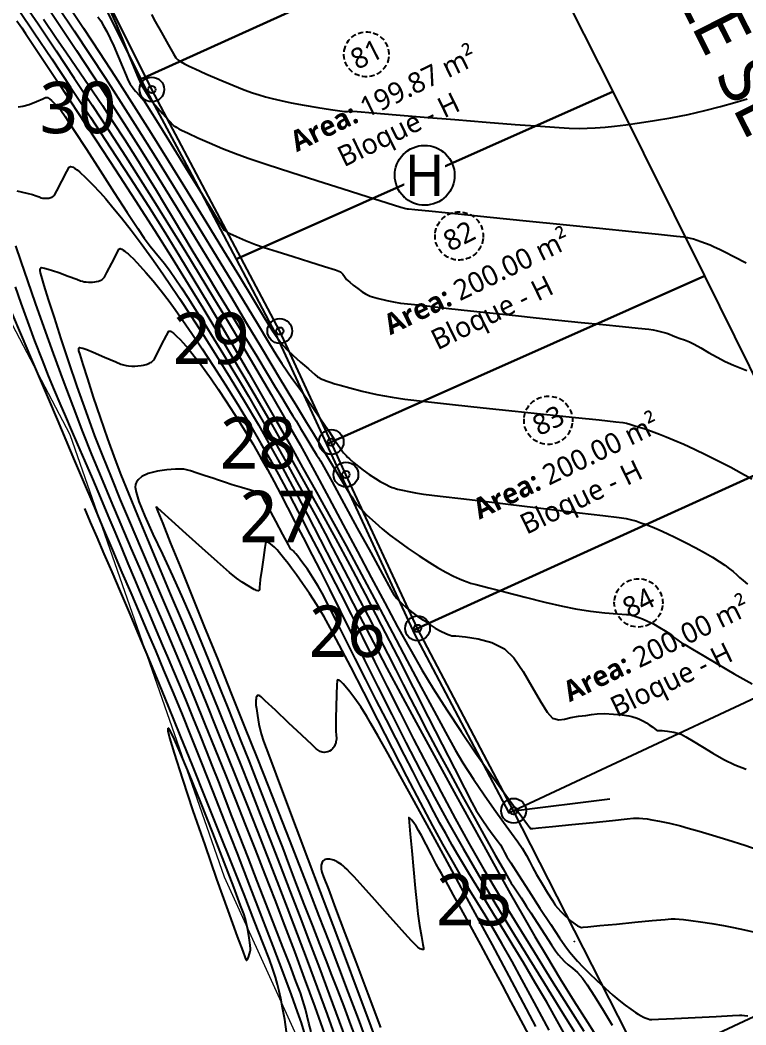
# Model space of a CAD drawing. Header units: millimetres. Extents: x 589115 to 589956, y 1306773 to 1307394.
# Drawn here: x 589259.59 to 589294.83, y 1307050.16 to 1307098.95 of the extents above; entities that cross this region are included whole.
import ezdxf
from ezdxf.enums import TextEntityAlignment as Align

# ---------------------------------------------------------------- set-up
doc = ezdxf.new("R2010")
doc.units = ezdxf.units.MM
doc.linetypes.add('DASHDOT', pattern=[1, 0.5, -0.25, 0, -0.25])
doc.linetypes.add('DASHED2', pattern=[0.375, 0.25, -0.125])
for name, color, linetype in [('0_BLOQUES CARRETERA', 7, 'Continuous'), ('_BREAKLINES CORRIDOR', 7, 'Continuous'), ('C-PROP-LINE', 230, 'Continuous'), ('C-PROP-TEXT', 255, 'Continuous'), ('C-ROAD-MARK', 212, 'Continuous'), ('C-TOPO-MAJR', 9, 'Continuous'), ('C-TOPO-MINR', 8, 'Continuous'), ('CERCO', 6, 'Continuous'), ('CIRCULO', 1, 'Continuous'), ('Perimetro', 7, 'Continuous'), ('Plano', 7, 'Continuous')]:
    doc.layers.add(name, color=color, linetype=linetype)
doc.layers.add('_BLOQUES', color=9, linetype='Continuous', lineweight=20)
doc.layers.add('_TEXTO', color=3, linetype='Continuous', lineweight=25)
doc.styles.add('ST - ETIQUETAS', font='', dxfattribs={"height": 2.5})
doc.styles.get("Standard").update_dxf_attribs({"font": 'simplex.shx'})
doc.styles.get('ST - ETIQUETAS').set_extended_font_data('Roboto Thin')

# ---------------------------------------------------------------- blocks, each defined once
blk = doc.blocks.new('POINT INTERS')
at = {"layer": '0_BLOQUES CARRETERA', "linetype": 'DASHDOT', "lineweight": 5}
h = blk.add_hatch(color=244, dxfattribs=at)
h.dxf.hatch_style = 1
h.set_gradient(color1=(153, 27, 30), color2=(248, 153, 30), name='INVSPHERICAL')
h.paths.add_polyline_path([(0.6, 0, 1), (-0.6, 0, 1)])
blk.add_circle((0, 0), 0.574, dxfattribs=at)

msp = doc.modelspace()

# ---------------------------------------------------------------- linework, layer by layer
at = {"layer": '_BLOQUES', "flags": 128}
msp.add_lwpolyline([(589279.828, 1307126.141), (589277.574, 1307124.575), (589275.806, 1307122.432), (589274.783, 1307120.185), (589274.34, 1307116.679), (589274.851, 1307114.003), (589275.499, 1307112.5), (589277.1, 1307110.286), (589279.102, 1307108.658), (589281.246, 1307106.935), (589283.621, 1307104.316), (589284.879, 1307102.445), (589288.388, 1307095.492), (589301.529, 1307068.974), (589283.323, 1307060.448), (589278.657, 1307069.305), (589271.969, 1307083.744), (589267.79, 1307091.697), (589265.757, 1307095.473), (589257.648, 1307111.778), (589254.964, 1307117.894), (589269.42, 1307123.056), (589279.828, 1307126.141)], dxfattribs=at)
at = {"layer": '_BREAKLINES CORRIDOR', "flags": 128}
msp.add_lwpolyline([(589289.684, 1307047.968), (589327.557, 1307065.704), (589357.462, 1307007.818)], dxfattribs=at)
at = {"layer": 'C-PROP-LINE', "color": 4, "linetype": 'Continuous', "lineweight": 25}
for points in [[(589281.246, 1307106.935, 0), (589279.102, 1307108.658, 0), (589277.1, 1307110.286, 0), (589275.499, 1307112.5, 0), (589260.356, 1307106.334, 0), (589265.45, 1307096.089, 0), (589283.621, 1307104.316, 0), (589281.246, 1307106.935, 0)], [(589288.393, 1307095.482, 0), (589284.879, 1307102.445, 0), (589283.621, 1307104.316, 0), (589265.45, 1307096.089, 0), (589265.757, 1307095.473, 0), (589267.79, 1307091.697, 0), (589270.077, 1307087.344, 0), (589288.393, 1307095.482, 0)], [(589292.832, 1307086.524, 0), (589288.393, 1307095.482, 0), (589270.077, 1307087.344, 0), (589271.969, 1307083.744, 0), (589274.467, 1307078.352, 0), (589292.832, 1307086.524, 0)], [(589292.832, 1307086.524, 0), (589274.467, 1307078.352, 0), (589278.657, 1307069.305, 0), (589297.188, 1307077.733, 0), (589292.832, 1307086.524, 0)], [(589297.188, 1307077.733, 0), (589278.657, 1307069.305, 0), (589278.706, 1307069.199, 0), (589283.323, 1307060.448, 0), (589301.529, 1307068.974, 0), (589297.188, 1307077.733, 0)]]:
    msp.add_polyline3d(points, dxfattribs=at)
at = {"layer": 'C-PROP-TEXT', "color": 12, "linetype": 'DASHED2', "lineweight": 25, "extrusion": (0, 0, -1)}
for centre, radius, start, end in [((-589276.405, 1307097.288), 1.091, 9.4676, 189.4676), ((-589276.405, 1307097.288), 1.091, 189.4676, 9.4676), ((-589280.909, 1307088.468), 1.171, 6.4116, 186.4116), ((-589280.909, 1307088.468), 1.171, 186.4116, 6.4116), ((-589285.234, 1307079.517), 1.175, 6.7668, 186.7668), ((-589285.234, 1307079.517), 1.175, 186.7668, 6.7668), ((-589289.617, 1307070.648), 1.174, 5.78, 185.78), ((-589289.617, 1307070.648), 1.174, 185.78, 5.78)]:
    msp.add_arc(centre, radius, start, end, dxfattribs=at)
at = {"layer": 'C-TOPO-MAJR', "color": 40, "linetype": 'Continuous', "lineweight": -3}
for points, elevation in [([(589259.554, 1307099.417), (589260.283, 1307098.333), (589261.125, 1307097.075), (589262.046, 1307095.692), (589263.011, 1307094.234), (589263.985, 1307092.751), (589264.933, 1307091.292), (589265.821, 1307089.908), (589266.613, 1307088.649), (589267.334, 1307087.48), (589268.034, 1307086.33), (589268.716, 1307085.194), (589269.385, 1307084.067), (589270.043, 1307082.945), (589270.695, 1307081.823), (589271.344, 1307080.695), (589271.993, 1307079.557), (589272.648, 1307078.404), (589273.31, 1307077.232), (589273.984, 1307076.034), (589274.686, 1307074.77), (589275.421, 1307073.421), (589276.173, 1307072.021), (589276.929, 1307070.602), (589277.673, 1307069.196), (589278.392, 1307067.838), (589279.071, 1307066.558), (589279.695, 1307065.391), (589280.249, 1307064.368), (589280.721, 1307063.522), (589281.094, 1307062.887), (589281.604, 1307062.087), (589282.116, 1307061.33), (589282.609, 1307060.631), (589283.062, 1307060.008), (589283.453, 1307059.475), (589283.762, 1307059.048), (589283.967, 1307058.745), (589284.175, 1307058.39), (589284.323, 1307058.106), (589284.469, 1307057.82), (589284.668, 1307057.46), (589284.932, 1307057.012), (589285.204, 1307056.563), (589285.434, 1307056.193), (589285.575, 1307055.979), (589285.7, 1307055.818), (589285.838, 1307055.668), (589286.004, 1307055.505), (589286.203, 1307055.32), (589286.365, 1307055.179), (589286.549, 1307055.042), (589286.649, 1307054.975), (589286.728, 1307054.932), (589286.794, 1307054.905), (589286.848, 1307054.894), (589286.922, 1307054.896), (589287.152, 1307054.919), (589287.742, 1307054.977), (589288.553, 1307055.056), (589289.444, 1307055.142), (589290.276, 1307055.222), (589290.907, 1307055.281), (589291.199, 1307055.305), (589291.398, 1307055.306), (589291.597, 1307055.291), (589291.797, 1307055.271), (589292.157, 1307055.23), (589292.632, 1307055.168), (589293.176, 1307055.085), (589293.744, 1307054.981), (589294.233, 1307054.883), (589294.76, 1307054.771), (589295.333, 1307054.638)], 457.5), ([(589261.462, 1307099.559), (589262.22, 1307098.424), (589262.978, 1307097.278), (589263.735, 1307096.124), (589264.487, 1307094.963), (589265.276, 1307093.724), (589266.129, 1307092.363), (589267.018, 1307090.926), (589267.919, 1307089.459), (589268.803, 1307088.01), (589269.645, 1307086.624), (589270.419, 1307085.347), (589271.097, 1307084.228), (589271.654, 1307083.311), (589272.063, 1307082.643), (589272.297, 1307082.272), (589272.567, 1307081.876), (589272.789, 1307081.567), (589272.996, 1307081.288), (589273.222, 1307080.982), (589273.499, 1307080.591), (589273.809, 1307080.14), (589274.179, 1307079.592), (589274.559, 1307079.027), (589274.897, 1307078.521), (589275.143, 1307078.154), (589275.244, 1307078.004), (589275.297, 1307077.938), (589275.353, 1307077.873), (589275.416, 1307077.805), (589275.488, 1307077.732), (589275.587, 1307077.639), (589275.778, 1307077.467), (589276.016, 1307077.271), (589276.25, 1307077.098), (589276.545, 1307076.892), (589276.84, 1307076.695), (589277.075, 1307076.547), (589277.326, 1307076.412), (589277.542, 1307076.309), (589277.652, 1307076.26), (589277.732, 1307076.23), (589277.813, 1307076.205), (589277.92, 1307076.177), (589278.152, 1307076.121), (589278.46, 1307076.052), (589278.793, 1307075.988), (589279.177, 1307075.937), (589279.995, 1307075.836), (589281.136, 1307075.699), (589282.493, 1307075.537), (589283.954, 1307075.363), (589285.412, 1307075.189), (589286.758, 1307075.028), (589287.881, 1307074.893), (589288.673, 1307074.794), (589289.025, 1307074.745), (589289.281, 1307074.687), (589289.482, 1307074.627), (589289.731, 1307074.541), (589289.983, 1307074.451), (589290.279, 1307074.338), (589290.622, 1307074.197), (589291.014, 1307074.022), (589291.413, 1307073.829), (589291.896, 1307073.583), (589292.401, 1307073.318), (589292.862, 1307073.066), (589293.214, 1307072.863), (589293.533, 1307072.661), (589293.802, 1307072.477), (589294.027, 1307072.312), (589294.213, 1307072.168), (589294.388, 1307072.017), (589294.52, 1307071.889), (589294.693, 1307071.734), (589294.901, 1307071.564)], 458.5), ([(589265.97, 1307099.23), (589266.157, 1307098.883), (589266.458, 1307098.346), (589266.783, 1307097.772), (589267.045, 1307097.314), (589267.154, 1307097.123), (589267.216, 1307097.053), (589267.254, 1307097.022), (589267.295, 1307096.992), (589267.38, 1307096.941), (589267.57, 1307096.833), (589267.801, 1307096.712), (589268.093, 1307096.577), (589268.616, 1307096.342), (589269.261, 1307096.061), (589269.916, 1307095.786), (589270.47, 1307095.57), (589270.877, 1307095.426), (589271.203, 1307095.317), (589271.504, 1307095.227), (589271.837, 1307095.14), (589272.258, 1307095.04), (589272.756, 1307094.937), (589273.386, 1307094.823), (589274.052, 1307094.711), (589274.661, 1307094.614), (589275.12, 1307094.545), (589275.336, 1307094.516), (589275.49, 1307094.52), (589275.644, 1307094.529), (589275.951, 1307094.505), (589276.721, 1307094.443), (589277.843, 1307094.352), (589279.206, 1307094.241), (589280.7, 1307094.121), (589282.214, 1307093.999), (589283.636, 1307093.887), (589284.855, 1307093.794), (589285.762, 1307093.729), (589286.244, 1307093.701), (589286.737, 1307093.693), (589287.122, 1307093.697), (589287.506, 1307093.717), (589287.997, 1307093.759), (589288.446, 1307093.804), (589289.008, 1307093.869), (589289.665, 1307093.956), (589290.398, 1307094.067), (589291.189, 1307094.205), (589292.02, 1307094.372), (589292.84, 1307094.561), (589293.602, 1307094.757), (589294.29, 1307094.951), (589294.892, 1307095.134)], 459.5), ([(589260.725, 1307098.998), (589261.328, 1307098.107), (589261.842, 1307097.355), (589262.296, 1307096.695), (589262.719, 1307096.081), (589263.139, 1307095.464), (589263.586, 1307094.799), (589264.086, 1307094.039), (589264.67, 1307093.136), (589265.253, 1307092.219), (589265.752, 1307091.421), (589266.194, 1307090.699), (589266.61, 1307090.01), (589267.027, 1307089.312), (589267.474, 1307088.563), (589267.981, 1307087.719), (589268.576, 1307086.738), (589269.229, 1307085.666), (589269.879, 1307084.598), (589270.503, 1307083.572), (589271.08, 1307082.625), (589271.586, 1307081.792), (589272, 1307081.111), (589272.3, 1307080.618), (589272.463, 1307080.35), (589272.611, 1307080.107), (589272.725, 1307079.918), (589272.84, 1307079.729), (589272.988, 1307079.486), (589273.19, 1307079.153), (589273.471, 1307078.691), (589273.76, 1307078.214), (589273.989, 1307077.837), (589274.088, 1307077.676), (589274.131, 1307077.612), (589274.173, 1307077.547), (589274.331, 1307077.26), (589274.736, 1307076.521), (589275.307, 1307075.479), (589275.961, 1307074.285), (589276.615, 1307073.092), (589277.187, 1307072.048), (589277.595, 1307071.306), (589277.755, 1307071.016), (589277.813, 1307070.943), (589277.874, 1307070.873), (589277.943, 1307070.799), (589278.021, 1307070.718), (589278.131, 1307070.616), (589278.338, 1307070.429), (589278.597, 1307070.217), (589278.852, 1307070.028), (589279.173, 1307069.804), (589279.495, 1307069.589), (589279.751, 1307069.428), (589280.024, 1307069.281), (589280.258, 1307069.169), (589280.38, 1307069.115), (589280.466, 1307069.083), (589280.554, 1307069.055), (589280.75, 1307069.044), (589281.211, 1307069.006), (589281.83, 1307068.91), (589282.497, 1307068.727), (589283.103, 1307068.426), (589283.557, 1307067.976), (589284.011, 1307067.325), (589284.444, 1307066.589), (589284.839, 1307065.888), (589285.178, 1307065.338), (589285.442, 1307065.058), (589285.747, 1307064.976), (589286.029, 1307065.005), (589286.334, 1307065.083), (589286.706, 1307065.146), (589287.06, 1307065.187), (589287.337, 1307065.229), (589287.613, 1307065.262), (589287.968, 1307065.275), (589288.408, 1307065.253), (589288.831, 1307065.207), (589289.153, 1307065.16), (589289.287, 1307065.137), (589289.342, 1307065.121), (589289.396, 1307065.103), (589289.451, 1307065.086), (589289.505, 1307065.068), (589289.638, 1307065.012), (589289.855, 1307064.909), (589289.999, 1307064.826), (589290.138, 1307064.734), (589290.315, 1307064.611), (589290.417, 1307064.537), (589290.479, 1307064.492), (589290.541, 1307064.455), (589290.61, 1307064.454), (589290.681, 1307064.457), (589290.768, 1307064.449), (589290.872, 1307064.437), (589291.028, 1307064.419), (589291.331, 1307064.368), (589291.681, 1307064.269), (589291.92, 1307064.147), (589292.278, 1307063.931), (589292.725, 1307063.654), (589293.231, 1307063.349), (589293.765, 1307063.051), (589294.298, 1307062.792), (589294.851, 1307062.575)], 458), ([(589263.361, 1307099.117), (589263.505, 1307098.911), (589263.648, 1307098.674), (589263.799, 1307098.396), (589263.967, 1307098.064), (589264.142, 1307097.683), (589264.353, 1307097.187), (589264.564, 1307096.677), (589264.74, 1307096.254), (589264.842, 1307096.02), (589264.943, 1307095.846), (589265.035, 1307095.703), (589265.077, 1307095.642), (589265.111, 1307095.594), (589265.198, 1307095.507), (589265.393, 1307095.297), (589265.611, 1307095.035), (589265.834, 1307094.689), (589266.301, 1307093.942), (589266.927, 1307092.931), (589267.628, 1307091.795), (589268.32, 1307090.671), (589268.918, 1307089.697), (589269.339, 1307089.011), (589269.499, 1307088.751), (589269.552, 1307088.712), (589269.595, 1307088.687), (589269.644, 1307088.659), (589269.777, 1307088.595), (589270.102, 1307088.443), (589270.542, 1307088.248), (589271.017, 1307088.055), (589271.434, 1307087.912), (589272.081, 1307087.707), (589272.855, 1307087.466), (589273.653, 1307087.219), (589274.371, 1307086.993), (589274.905, 1307086.818), (589275.153, 1307086.721), (589275.268, 1307086.611), (589275.34, 1307086.495), (589275.444, 1307086.362), (589275.594, 1307086.222), (589275.771, 1307086.077), (589275.995, 1307085.912), (589276.2, 1307085.763), (589276.369, 1307085.652), (589276.595, 1307085.544), (589276.932, 1307085.444), (589277.396, 1307085.336), (589277.808, 1307085.251), (589277.988, 1307085.216), (589278.056, 1307085.212), (589278.237, 1307085.191), (589278.733, 1307085.136), (589279.478, 1307085.053), (589280.407, 1307084.951), (589281.455, 1307084.836), (589282.558, 1307084.716), (589283.65, 1307084.6), (589284.647, 1307084.496), (589285.729, 1307084.384), (589286.831, 1307084.272), (589287.887, 1307084.166), (589288.832, 1307084.071), (589289.598, 1307083.993), (589290.122, 1307083.939), (589290.335, 1307083.916), (589290.471, 1307083.884), (589290.603, 1307083.847), (589290.735, 1307083.814), (589290.866, 1307083.779), (589290.996, 1307083.74), (589291.124, 1307083.696), (589291.272, 1307083.631), (589291.467, 1307083.548), (589291.639, 1307083.492), (589291.847, 1307083.428), (589292.094, 1307083.332), (589292.317, 1307083.217), (589292.638, 1307083.035), (589293.021, 1307082.815), (589293.429, 1307082.586), (589293.824, 1307082.378), (589294.228, 1307082.193), (589294.551, 1307082.065), (589294.87, 1307081.931)], 459), ([(589259.491, 1307094.731), (589259.732, 1307094.775), (589260.026, 1307094.855), (589260.385, 1307094.99), (589260.688, 1307095.128), (589260.822, 1307095.193), (589260.873, 1307095.192), (589260.923, 1307095.187), (589260.968, 1307095.159), (589261.014, 1307095.126), (589261.115, 1307095.039), (589261.333, 1307094.836), (589261.573, 1307094.577), (589261.788, 1307094.263), (589262.223, 1307093.596), (589262.81, 1307092.685), (589263.48, 1307091.642), (589264.164, 1307090.577), (589264.794, 1307089.601), (589265.302, 1307088.825), (589265.617, 1307088.358), (589265.9, 1307087.98), (589266.138, 1307087.69), (589266.36, 1307087.428), (589266.596, 1307087.137), (589266.878, 1307086.758), (589267.128, 1307086.398), (589267.425, 1307085.953), (589267.766, 1307085.43), (589268.145, 1307084.837), (589268.557, 1307084.181), (589268.997, 1307083.47), (589269.462, 1307082.711), (589269.87, 1307082.036), (589270.271, 1307081.366), (589270.674, 1307080.685), (589271.088, 1307079.977), (589271.522, 1307079.223), (589271.985, 1307078.409), (589272.486, 1307077.516), (589273.035, 1307076.529), (589273.562, 1307075.571), (589274.008, 1307074.748), (589274.401, 1307074.012), (589274.766, 1307073.317), (589275.13, 1307072.616), (589275.521, 1307071.862), (589275.963, 1307071.009), (589276.484, 1307070.009), (589277.004, 1307069.01), (589277.443, 1307068.156), (589277.828, 1307067.399), (589278.186, 1307066.693), (589278.545, 1307065.988), (589278.932, 1307065.239), (589279.373, 1307064.396), (589279.897, 1307063.413), (589280.482, 1307062.33), (589281.075, 1307061.247), (589281.651, 1307060.205), (589282.187, 1307059.244), (589282.657, 1307058.407), (589283.039, 1307057.733), (589283.307, 1307057.264), (589283.438, 1307057.04), (589283.559, 1307056.855), (589283.661, 1307056.712), (589283.788, 1307056.529), (589283.919, 1307056.328), (589284.037, 1307056.143), (589284.185, 1307055.913), (589284.382, 1307055.607), (589284.705, 1307055.105), (589285.07, 1307054.54), (589285.394, 1307054.046), (589285.592, 1307053.756), (589285.739, 1307053.564), (589285.863, 1307053.418), (589286.028, 1307053.242), (589286.205, 1307053.081), (589286.416, 1307052.906), (589286.652, 1307052.697), (589286.901, 1307052.43), (589287.126, 1307052.109), (589287.477, 1307051.557), (589287.9, 1307050.871), (589288.341, 1307050.151)], 457), ([(589274.978, 1307049.377), (589274.514, 1307050.67), (589274.034, 1307051.976), (589273.548, 1307053.279), (589273.062, 1307054.565), (589272.576, 1307055.837), (589272.091, 1307057.097), (589271.604, 1307058.348), (589271.116, 1307059.593), (589270.625, 1307060.835), (589270.131, 1307062.077), (589269.634, 1307063.321), (589269.132, 1307064.571), (589268.625, 1307065.828), (589268.107, 1307067.095), (589267.578, 1307068.365), (589267.042, 1307069.632), (589266.506, 1307070.887), (589265.975, 1307072.125), (589265.456, 1307073.337), (589264.953, 1307074.517), (589264.474, 1307075.658), (589264.022, 1307076.751), (589263.605, 1307077.791), (589263.228, 1307078.769), (589262.794, 1307079.952), (589262.369, 1307081.16), (589261.964, 1307082.351), (589261.589, 1307083.48), (589261.257, 1307084.504), (589260.978, 1307085.38), (589260.764, 1307086.064), (589260.626, 1307086.513), (589260.576, 1307086.682), (589260.568, 1307086.793), (589260.569, 1307086.874), (589260.614, 1307086.934), (589260.696, 1307086.92), (589260.777, 1307086.902), (589260.957, 1307086.858), (589261.169, 1307086.798), (589261.467, 1307086.693), (589261.923, 1307086.523), (589262.341, 1307086.364), (589262.529, 1307086.293), (589262.616, 1307086.265), (589262.71, 1307086.244), (589262.794, 1307086.234), (589262.909, 1307086.224), (589263.012, 1307086.224), (589263.114, 1307086.229), (589263.226, 1307086.244), (589263.309, 1307086.258), (589263.398, 1307086.281), (589263.48, 1307086.31), (589263.553, 1307086.344), (589263.614, 1307086.383), (589263.662, 1307086.427), (589263.696, 1307086.475), (589263.805, 1307086.688), (589264.043, 1307087.153), (589264.281, 1307087.618), (589264.39, 1307087.83), (589264.443, 1307087.856), (589264.488, 1307087.842), (589264.538, 1307087.822), (589264.599, 1307087.783), (589264.671, 1307087.733), (589264.748, 1307087.671), (589264.838, 1307087.593), (589264.928, 1307087.511), (589265.078, 1307087.366), (589265.253, 1307087.185), (589265.422, 1307087), (589265.697, 1307086.69), (589266.045, 1307086.284), (589266.433, 1307085.809), (589266.83, 1307085.294), (589267.119, 1307084.896), (589267.491, 1307084.368), (589267.933, 1307083.725), (589268.434, 1307082.98), (589268.982, 1307082.148), (589269.563, 1307081.242), (589270.166, 1307080.276), (589270.778, 1307079.263), (589271.286, 1307078.398), (589271.732, 1307077.615), (589272.135, 1307076.886), (589272.513, 1307076.182), (589272.883, 1307075.474), (589273.265, 1307074.735), (589273.677, 1307073.936), (589274.137, 1307073.047), (589274.662, 1307072.042), (589275.145, 1307071.111), (589275.666, 1307070.085), (589276.221, 1307068.978), (589276.806, 1307067.806), (589277.417, 1307066.581), (589278.05, 1307065.32), (589278.7, 1307064.035), (589279.364, 1307062.742), (589280.037, 1307061.455), (589280.716, 1307060.188), (589281.396, 1307058.956), (589282.115, 1307057.703), (589282.898, 1307056.384), (589283.722, 1307055.029), (589284.563, 1307053.669), (589285.398, 1307052.332), (589286.205, 1307051.05), (589286.959, 1307049.853)], 456.5), ([(589273.719, 1307049.814), (589273.603, 1307050.242), (589273.527, 1307050.58), (589273.45, 1307050.917), (589273.327, 1307051.343), (589273.199, 1307051.709), (589272.985, 1307052.284), (589272.699, 1307053.035), (589272.353, 1307053.93), (589271.963, 1307054.935), (589271.541, 1307056.017), (589271.102, 1307057.144), (589270.659, 1307058.281), (589270.246, 1307059.347), (589269.879, 1307060.296), (589269.546, 1307061.156), (589269.236, 1307061.954), (589268.937, 1307062.717), (589268.639, 1307063.474), (589268.329, 1307064.251), (589267.995, 1307065.075), (589267.633, 1307065.959), (589267.328, 1307066.691), (589267.057, 1307067.333), (589266.795, 1307067.945), (589266.52, 1307068.585), (589266.209, 1307069.316), (589265.837, 1307070.195), (589265.49, 1307071.021), (589265.161, 1307071.806), (589264.843, 1307072.567), (589264.526, 1307073.323), (589264.204, 1307074.093), (589263.868, 1307074.895), (589263.509, 1307075.747), (589263.121, 1307076.667), (589262.74, 1307077.562), (589262.402, 1307078.345), (589262.095, 1307079.047), (589261.81, 1307079.699), (589261.536, 1307080.333), (589261.262, 1307080.979), (589260.978, 1307081.67), (589260.673, 1307082.435), (589260.312, 1307083.377), (589259.964, 1307084.315), (589259.644, 1307085.204), (589259.364, 1307085.999)], 457), ([(589286.333, 1307049.162), (589285.753, 1307050.214), (589285.163, 1307051.257), (589284.59, 1307052.239), (589284.044, 1307053.156), (589283.53, 1307054.003), (589283.055, 1307054.776), (589282.627, 1307055.469), (589282.253, 1307056.078), (589281.939, 1307056.597), (589281.603, 1307057.158), (589281.327, 1307057.612), (589281.083, 1307058.014), (589280.842, 1307058.418), (589280.575, 1307058.878), (589280.255, 1307059.447), (589279.978, 1307059.952), (589279.682, 1307060.506), (589279.364, 1307061.11), (589279.023, 1307061.767), (589278.655, 1307062.48), (589278.259, 1307063.249), (589277.834, 1307064.078), (589277.376, 1307064.968), (589276.884, 1307065.928), (589276.373, 1307066.936), (589275.864, 1307067.947), (589275.376, 1307068.916), (589274.932, 1307069.798), (589274.551, 1307070.548), (589274.255, 1307071.12), (589274.064, 1307071.469), (589273.795, 1307071.901), (589273.538, 1307072.282), (589273.326, 1307072.58), (589273.191, 1307072.763), (589273.074, 1307072.912), (589272.973, 1307073.032), (589272.918, 1307073.095), (589272.861, 1307073.154), (589272.811, 1307073.204), (589272.767, 1307073.236), (589272.726, 1307073.269), (589272.616, 1307073.473), (589272.348, 1307073.975), (589272.002, 1307074.626), (589271.656, 1307075.275), (589271.433, 1307075.694), (589271.323, 1307075.899), (589271.287, 1307075.966), (589271.282, 1307075.976), (589271.275, 1307075.978), (589271.245, 1307075.987), (589271.224, 1307075.993), (589271.096, 1307076.029), (589270.775, 1307076.122), (589270.344, 1307076.249), (589269.889, 1307076.389), (589269.518, 1307076.511), (589269.232, 1307076.612), (589268.945, 1307076.71), (589268.572, 1307076.822), (589268.186, 1307076.948), (589267.865, 1307077.063), (589267.538, 1307077.14), (589267.131, 1307077.151), (589266.714, 1307077.118), (589266.255, 1307077.051), (589265.812, 1307076.931), (589265.509, 1307076.781), (589265.33, 1307076.631), (589265.241, 1307076.511), (589265.206, 1307076.444), (589265.191, 1307076.396), (589265.183, 1307076.272), (589265.223, 1307076.02), (589265.362, 1307075.571), (589265.651, 1307074.854), (589266.041, 1307073.992), (589266.5, 1307073.016), (589266.996, 1307071.96), (589267.5, 1307070.855), (589267.978, 1307069.734), (589268.396, 1307068.709), (589268.751, 1307067.839), (589269.063, 1307067.071), (589269.353, 1307066.353), (589269.642, 1307065.633), (589269.951, 1307064.86), (589270.299, 1307063.981), (589270.708, 1307062.943), (589271.116, 1307061.903), (589271.461, 1307061.018), (589271.763, 1307060.234), (589272.045, 1307059.5), (589272.326, 1307058.764), (589272.627, 1307057.973), (589272.97, 1307057.076), (589273.375, 1307056.021), (589273.781, 1307054.968), (589274.128, 1307054.078), (589274.434, 1307053.296), (589274.719, 1307052.568), (589275.002, 1307051.838), (589275.302, 1307051.054), (589275.639, 1307050.16), (589276.031, 1307049.102)], 456), ([(589272.53, 1307049.815), (589272.44, 1307050.424), (589272.34, 1307050.992), (589272.249, 1307051.441), (589272.171, 1307051.798), (589272.09, 1307052.121), (589271.987, 1307052.471), (589271.849, 1307052.907), (589271.694, 1307053.333), (589271.395, 1307054.113), (589270.976, 1307055.185), (589270.463, 1307056.485), (589269.881, 1307057.953), (589269.255, 1307059.524), (589268.61, 1307061.135), (589267.971, 1307062.725), (589267.364, 1307064.23), (589266.813, 1307065.588), (589266.344, 1307066.736), (589265.84, 1307067.953), (589265.358, 1307069.105), (589264.9, 1307070.191), (589264.466, 1307071.209), (589264.059, 1307072.158), (589263.681, 1307073.037), (589263.333, 1307073.844), (589263.018, 1307074.578), (589262.736, 1307075.237)], 457.5), ([(589284.633, 1307050.077), (589283.884, 1307051.49), (589283.201, 1307052.774), (589282.521, 1307054.043), (589281.783, 1307055.411), (589281.01, 1307056.837), (589280.226, 1307058.277), (589279.455, 1307059.688), (589278.721, 1307061.027), (589278.048, 1307062.251), (589277.458, 1307063.316), (589276.977, 1307064.18), (589276.628, 1307064.8), (589276.434, 1307065.132), (589276.129, 1307065.597), (589275.839, 1307066.01), (589275.602, 1307066.33), (589275.458, 1307066.516), (589275.283, 1307066.714), (589275.182, 1307066.817), (589275.129, 1307066.86), (589275.083, 1307066.894), (589275.014, 1307066.914), (589274.979, 1307066.873), (589274.972, 1307066.677), (589274.955, 1307066.2), (589274.936, 1307065.608), (589274.92, 1307065.064), (589274.915, 1307064.732), (589274.926, 1307064.444), (589274.943, 1307064.204), (589274.951, 1307064.091), (589274.947, 1307064.028), (589274.941, 1307063.966), (589274.929, 1307063.907), (589274.915, 1307063.85), (589274.896, 1307063.797), (589274.876, 1307063.745), (589274.851, 1307063.698), (589274.825, 1307063.652), (589274.795, 1307063.611), (589274.764, 1307063.571), (589274.694, 1307063.504), (589274.615, 1307063.452), (589274.531, 1307063.415), (589274.441, 1307063.394), (589274.348, 1307063.391), (589274.253, 1307063.406), (589274.205, 1307063.422), (589274.156, 1307063.44), (589274.109, 1307063.466), (589274.061, 1307063.494), (589274.014, 1307063.53), (589273.967, 1307063.569), (589273.765, 1307063.759), (589273.271, 1307064.225), (589272.63, 1307064.829), (589271.989, 1307065.433), (589271.494, 1307065.899), (589271.291, 1307066.09), (589271.234, 1307066.13), (589271.185, 1307066.161), (589271.108, 1307066.15), (589271.084, 1307066.109), (589271.06, 1307066.061), (589271.049, 1307065.99), (589271.04, 1307065.903), (589271.039, 1307065.804), (589271.045, 1307065.681), (589271.064, 1307065.521), (589271.111, 1307065.187), (589271.189, 1307064.753), (589271.298, 1307064.291), (589271.416, 1307063.942), (589271.664, 1307063.259), (589272.024, 1307062.293), (589272.474, 1307061.094), (589272.995, 1307059.715), (589273.566, 1307058.206), (589274.167, 1307056.619), (589274.777, 1307055.005), (589275.377, 1307053.414), (589275.945, 1307051.899), (589276.463, 1307050.511), (589276.944, 1307049.206)], 455.5)]:
    msp.add_lwpolyline(points, dxfattribs=dict(at, elevation=elevation))
at = {"layer": 'C-TOPO-MINR', "color": 44, "linetype": 'Continuous', "lineweight": -3}
for points, elevation in [([(589259.63, 1307100.004), (589260.467, 1307098.764), (589261.339, 1307097.463), (589262.222, 1307096.135), (589263.093, 1307094.814), (589263.928, 1307093.536), (589264.703, 1307092.335), (589265.435, 1307091.186), (589266.158, 1307090.041), (589266.874, 1307088.898), (589267.583, 1307087.755), (589268.287, 1307086.608), (589268.988, 1307085.457), (589269.686, 1307084.299), (589270.383, 1307083.133), (589271.079, 1307081.955), (589271.777, 1307080.764), (589272.478, 1307079.557), (589273.182, 1307078.318), (589273.887, 1307077.043), (589274.589, 1307075.746), (589275.285, 1307074.444), (589275.97, 1307073.152), (589276.641, 1307071.885), (589277.293, 1307070.661), (589277.923, 1307069.494), (589278.527, 1307068.4), (589279.102, 1307067.394), (589279.642, 1307066.494), (589280.306, 1307065.449), (589281.004, 1307064.398), (589281.705, 1307063.375), (589282.379, 1307062.415), (589282.998, 1307061.552), (589283.531, 1307060.82), (589283.949, 1307060.255), (589284.222, 1307059.889), (589284.321, 1307059.759), (589284.356, 1307059.693), (589284.414, 1307059.691), (589284.484, 1307059.692), (589284.756, 1307059.72), (589285.445, 1307059.79), (589286.384, 1307059.887), (589287.411, 1307059.993), (589288.361, 1307060.091), (589289.069, 1307060.163), (589289.372, 1307060.192), (589289.513, 1307060.198), (589289.653, 1307060.196), (589289.82, 1307060.185), (589290.034, 1307060.157), (589290.258, 1307060.12), (589290.64, 1307060.05), (589291.124, 1307059.949), (589291.652, 1307059.821), (589292.034, 1307059.717), (589292.559, 1307059.568), (589293.206, 1307059.376), (589293.951, 1307059.145), (589294.772, 1307058.878), (589295.648, 1307058.578)], 457.75), ([(589260.782, 1307099.805), (589261.556, 1307098.647), (589262.333, 1307097.476), (589263.108, 1307096.297), (589263.878, 1307095.116), (589264.637, 1307093.937), (589265.431, 1307092.684), (589266.289, 1307091.309), (589267.183, 1307089.859), (589268.087, 1307088.38), (589268.975, 1307086.919), (589269.818, 1307085.523), (589270.592, 1307084.237), (589271.268, 1307083.11), (589271.821, 1307082.187), (589272.223, 1307081.516), (589272.448, 1307081.142), (589272.692, 1307080.742), (589272.885, 1307080.424), (589273.061, 1307080.133), (589273.254, 1307079.815), (589273.498, 1307079.415), (589273.818, 1307078.888), (589274.26, 1307078.159), (589274.747, 1307077.357), (589275.2, 1307076.61), (589275.543, 1307076.046), (589275.697, 1307075.794), (589275.78, 1307075.664), (589275.869, 1307075.538), (589275.975, 1307075.403), (589276.106, 1307075.252), (589276.243, 1307075.1), (589276.401, 1307074.943), (589276.563, 1307074.789), (589276.827, 1307074.548), (589277.165, 1307074.253), (589277.551, 1307073.939), (589277.945, 1307073.647), (589278.44, 1307073.296), (589278.969, 1307072.935), (589279.465, 1307072.608), (589279.859, 1307072.363), (589280.261, 1307072.141), (589280.633, 1307071.955), (589280.933, 1307071.816), (589281.118, 1307071.736), (589281.29, 1307071.669), (589281.467, 1307071.616), (589281.738, 1307071.542), (589282.344, 1307071.381), (589283.174, 1307071.165), (589284.121, 1307070.923), (589285.075, 1307070.687), (589285.925, 1307070.488), (589286.564, 1307070.357), (589287.28, 1307070.251), (589287.986, 1307070.174), (589288.597, 1307070.122), (589289.03, 1307070.092), (589289.202, 1307070.082), (589289.268, 1307070.066), (589289.333, 1307070.048), (589289.446, 1307070.012), (589289.638, 1307069.943), (589289.81, 1307069.873), (589290.051, 1307069.767), (589290.339, 1307069.626), (589290.641, 1307069.459), (589290.915, 1307069.294), (589291.122, 1307069.159), (589291.26, 1307069.053), (589291.367, 1307068.96), (589291.462, 1307068.882), (589291.584, 1307068.797), (589291.709, 1307068.717), (589291.866, 1307068.622), (589292.235, 1307068.399), (589292.783, 1307068.074), (589293.473, 1307067.67), (589294.269, 1307067.212), (589295.137, 1307066.725)], 458.25), ([(589261.889, 1307099.73), (589262.674, 1307098.556), (589263.45, 1307097.381), (589264.211, 1307096.213), (589265.008, 1307094.968), (589265.876, 1307093.59), (589266.785, 1307092.13), (589267.706, 1307090.64), (589268.609, 1307089.169), (589269.464, 1307087.77), (589270.242, 1307086.495), (589270.913, 1307085.393), (589271.448, 1307084.516), (589271.816, 1307083.917), (589271.989, 1307083.645), (589272.182, 1307083.376), (589272.346, 1307083.17), (589272.57, 1307082.927), (589272.828, 1307082.68), (589273.199, 1307082.347), (589273.587, 1307082.008), (589273.896, 1307081.742), (589274.029, 1307081.629), (589274.089, 1307081.591), (589274.152, 1307081.556), (589274.235, 1307081.518), (589274.338, 1307081.474), (589274.446, 1307081.433), (589274.639, 1307081.365), (589274.872, 1307081.291), (589275.135, 1307081.216), (589275.597, 1307081.091), (589276.207, 1307080.938), (589276.912, 1307080.777), (589277.659, 1307080.633), (589278.27, 1307080.548), (589279.28, 1307080.428), (589280.582, 1307080.282), (589282.069, 1307080.122), (589283.632, 1307079.957), (589285.166, 1307079.797), (589286.561, 1307079.652), (589287.712, 1307079.533), (589288.51, 1307079.449), (589288.848, 1307079.409), (589289.041, 1307079.37), (589289.193, 1307079.329), (589289.382, 1307079.272), (589289.6, 1307079.205), (589289.892, 1307079.111), (589290.242, 1307078.99), (589290.635, 1307078.841), (589290.952, 1307078.714), (589291.348, 1307078.551), (589291.813, 1307078.351), (589292.337, 1307078.116), (589292.907, 1307077.845), (589293.513, 1307077.539), (589294.094, 1307077.235), (589294.617, 1307076.956), (589295.113, 1307076.678)], 458.75), ([(589263.963, 1307099.404), (589264.249, 1307098.745), (589264.557, 1307098.012), (589264.86, 1307097.28), (589265.131, 1307096.622), (589265.345, 1307096.113), (589265.474, 1307095.828), (589265.674, 1307095.48), (589265.857, 1307095.197), (589265.943, 1307095.071), (589265.976, 1307095.023), (589266.011, 1307094.975), (589266.169, 1307094.797), (589266.508, 1307094.416), (589266.848, 1307094.036), (589267.01, 1307093.857), (589267.062, 1307093.817), (589267.116, 1307093.779), (589267.195, 1307093.732), (589267.299, 1307093.674), (589267.435, 1307093.608), (589267.759, 1307093.454), (589268.226, 1307093.237), (589268.793, 1307092.983), (589269.414, 1307092.717), (589270.046, 1307092.465), (589270.657, 1307092.249), (589271.591, 1307091.938), (589272.742, 1307091.564), (589274.005, 1307091.159), (589275.275, 1307090.755), (589276.446, 1307090.385), (589277.414, 1307090.081), (589278.073, 1307089.874), (589278.317, 1307089.798), (589278.389, 1307089.789), (589278.452, 1307089.79), (589278.76, 1307089.759), (589279.603, 1307089.673), (589280.862, 1307089.545), (589282.421, 1307089.387), (589284.161, 1307089.21), (589285.965, 1307089.026), (589287.715, 1307088.848), (589289.294, 1307088.686), (589290.583, 1307088.553), (589291.465, 1307088.461), (589291.823, 1307088.422), (589291.989, 1307088.395), (589292.12, 1307088.367), (589292.283, 1307088.323), (589292.466, 1307088.268), (589292.646, 1307088.205), (589292.865, 1307088.12), (589293.09, 1307088.032), (589293.298, 1307087.943), (589293.552, 1307087.824), (589293.809, 1307087.696), (589294.252, 1307087.47), (589294.837, 1307087.163)], 459.25), ([(589259.434, 1307098.914), (589259.671, 1307098.572), (589259.852, 1307098.303), (589260.247, 1307097.713), (589260.82, 1307096.851), (589261.539, 1307095.768), (589262.369, 1307094.512), (589263.275, 1307093.134), (589264.224, 1307091.682), (589265.181, 1307090.207), (589266.112, 1307088.757), (589266.983, 1307087.382), (589267.76, 1307086.133), (589268.466, 1307084.977), (589269.149, 1307083.846), (589269.813, 1307082.735), (589270.461, 1307081.636), (589271.099, 1307080.543), (589271.729, 1307079.451), (589272.356, 1307078.353), (589272.983, 1307077.241), (589273.615, 1307076.111), (589274.255, 1307074.956), (589274.907, 1307073.769), (589275.6, 1307072.483), (589276.347, 1307071.068), (589277.123, 1307069.574), (589277.908, 1307068.048), (589278.678, 1307066.539), (589279.411, 1307065.096), (589280.084, 1307063.768), (589280.675, 1307062.603), (589281.162, 1307061.65), (589281.522, 1307060.958), (589281.733, 1307060.575), (589282.021, 1307060.126), (589282.305, 1307059.719), (589282.563, 1307059.37), (589282.772, 1307059.09), (589282.909, 1307058.895), (589283.026, 1307058.692), (589283.112, 1307058.526), (589283.227, 1307058.321), (589283.412, 1307058.029), (589283.788, 1307057.441), (589284.285, 1307056.67), (589284.831, 1307055.828), (589285.353, 1307055.029), (589285.781, 1307054.384), (589286.041, 1307054.007), (589286.27, 1307053.705), (589286.457, 1307053.476), (589286.654, 1307053.255), (589286.914, 1307052.979), (589287.216, 1307052.675), (589287.592, 1307052.314), (589287.992, 1307051.943), (589288.364, 1307051.608), (589288.659, 1307051.355), (589288.961, 1307051.121), (589289.243, 1307050.919), (589289.47, 1307050.766), (589289.603, 1307050.68), (589289.743, 1307050.598), (589289.862, 1307050.538), (589289.983, 1307050.485), (589290.083, 1307050.447), (589290.171, 1307050.427), (589290.26, 1307050.413), (589290.584, 1307050.428), (589291.364, 1307050.466), (589292.373, 1307050.517), (589293.385, 1307050.569), (589294.175, 1307050.608), (589294.515, 1307050.624), (589294.639, 1307050.623), (589294.763, 1307050.616), (589294.923, 1307050.599)], 457.25), ([(589259.437, 1307090.659), (589259.923, 1307090.546), (589260.192, 1307090.48), (589260.364, 1307090.424), (589260.467, 1307090.386), (589260.522, 1307090.361), (589260.569, 1307090.34), (589260.621, 1307090.323), (589260.678, 1307090.311), (589260.732, 1307090.304), (589260.798, 1307090.298), (589260.859, 1307090.299), (589260.92, 1307090.301), (589260.985, 1307090.31), (589261.038, 1307090.319), (589261.091, 1307090.333), (589261.141, 1307090.35), (589261.221, 1307090.394), (589261.27, 1307090.449), (589261.381, 1307090.664), (589261.621, 1307091.131), (589261.861, 1307091.598), (589261.973, 1307091.813), (589262.045, 1307091.848), (589262.104, 1307091.83), (589262.175, 1307091.802), (589262.255, 1307091.752), (589262.356, 1307091.68), (589262.486, 1307091.564), (589262.76, 1307091.31), (589263.111, 1307090.966), (589263.475, 1307090.582), (589263.75, 1307090.268), (589264.102, 1307089.851), (589264.517, 1307089.341), (589264.98, 1307088.753), (589265.478, 1307088.096), (589265.995, 1307087.384), (589266.38, 1307086.836), (589266.83, 1307086.18), (589267.338, 1307085.424), (589267.897, 1307084.577), (589268.497, 1307083.648), (589269.132, 1307082.646), (589269.794, 1307081.58), (589270.473, 1307080.457), (589271.163, 1307079.289), (589271.737, 1307078.282), (589272.326, 1307077.213), (589272.928, 1307076.091), (589273.542, 1307074.924), (589274.166, 1307073.722), (589274.799, 1307072.492), (589275.441, 1307071.245), (589276.089, 1307069.989), (589276.743, 1307068.731), (589277.401, 1307067.482), (589278.061, 1307066.25), (589278.729, 1307065.02), (589279.405, 1307063.775), (589280.085, 1307062.525), (589280.765, 1307061.281), (589281.44, 1307060.051), (589282.106, 1307058.845), (589282.758, 1307057.672), (589283.392, 1307056.542), (589284.004, 1307055.465), (589284.589, 1307054.449), (589285.143, 1307053.505), (589285.807, 1307052.402), (589286.477, 1307051.322), (589287.133, 1307050.285), (589287.758, 1307049.313)], 456.75), ([(589274.468, 1307049.486), (589273.914, 1307051.032), (589273.404, 1307052.429), (589272.924, 1307053.718), (589272.447, 1307054.982), (589271.971, 1307056.225), (589271.496, 1307057.454), (589271.02, 1307058.671), (589270.542, 1307059.883), (589270.061, 1307061.093), (589269.574, 1307062.307), (589269.082, 1307063.529), (589268.583, 1307064.763), (589268.076, 1307066.015), (589267.561, 1307067.269), (589267.043, 1307068.507), (589266.525, 1307069.728), (589266.009, 1307070.934), (589265.497, 1307072.124), (589264.991, 1307073.3), (589264.494, 1307074.46), (589264.009, 1307075.606), (589263.537, 1307076.737), (589263.082, 1307077.855), (589262.645, 1307078.959), (589262.169, 1307080.199), (589261.69, 1307081.48), (589261.219, 1307082.765), (589260.766, 1307084.019), (589260.345, 1307085.205), (589259.965, 1307086.286), (589259.639, 1307087.226), (589259.377, 1307087.988)], 456.75), ([(589273.437, 1307049.664), (589273.251, 1307050.258), (589273.068, 1307050.789), (589272.765, 1307051.62), (589272.362, 1307052.699), (589271.878, 1307053.976), (589271.334, 1307055.4), (589270.75, 1307056.918), (589270.145, 1307058.479), (589269.539, 1307060.033), (589268.952, 1307061.528), (589268.404, 1307062.912), (589267.915, 1307064.134), (589267.437, 1307065.312), (589266.994, 1307066.389), (589266.577, 1307067.39), (589266.177, 1307068.341), (589265.783, 1307069.266), (589265.387, 1307070.189), (589264.98, 1307071.137), (589264.553, 1307072.134), (589264.095, 1307073.205), (589263.598, 1307074.376), (589263.135, 1307075.469), (589262.689, 1307076.523), (589262.254, 1307077.548), (589261.827, 1307078.554), (589261.404, 1307079.551), (589260.98, 1307080.549), (589260.551, 1307081.558), (589260.113, 1307082.589), (589259.662, 1307083.651), (589259.192, 1307084.755)], 457.25), ([(589275.579, 1307049.009), (589275.099, 1307050.326), (589274.616, 1307051.628), (589274.138, 1307052.909), (589273.662, 1307054.173), (589273.186, 1307055.424), (589272.711, 1307056.666), (589272.233, 1307057.904), (589271.752, 1307059.141), (589271.266, 1307060.382), (589270.774, 1307061.632), (589270.275, 1307062.893), (589269.766, 1307064.17), (589269.232, 1307065.494), (589268.666, 1307066.874), (589268.08, 1307068.285), (589267.487, 1307069.702), (589266.901, 1307071.097), (589266.333, 1307072.446), (589265.796, 1307073.723), (589265.304, 1307074.901), (589264.87, 1307075.956), (589264.505, 1307076.861), (589264.222, 1307077.59), (589263.851, 1307078.614), (589263.492, 1307079.652), (589263.161, 1307080.643), (589262.874, 1307081.524), (589262.649, 1307082.234), (589262.501, 1307082.708), (589262.447, 1307082.887), (589262.443, 1307082.958), (589262.442, 1307083.015), (589262.473, 1307083.055), (589262.533, 1307083.043), (589262.638, 1307083.013), (589262.831, 1307082.95), (589263.138, 1307082.823), (589263.697, 1307082.584), (589264.238, 1307082.353), (589264.488, 1307082.246), (589264.549, 1307082.226), (589264.61, 1307082.207), (589264.675, 1307082.192), (589264.741, 1307082.178), (589264.851, 1307082.164), (589265.021, 1307082.149), (589265.165, 1307082.148), (589265.307, 1307082.156), (589265.473, 1307082.178), (589265.58, 1307082.197), (589265.644, 1307082.213), (589265.705, 1307082.23), (589265.764, 1307082.25), (589265.82, 1307082.27), (589265.872, 1307082.294), (589265.921, 1307082.318), (589265.965, 1307082.345), (589266.007, 1307082.372), (589266.074, 1307082.434), (589266.121, 1307082.501), (589266.229, 1307082.714), (589266.463, 1307083.175), (589266.697, 1307083.636), (589266.808, 1307083.848), (589266.902, 1307083.842), (589266.944, 1307083.816), (589266.987, 1307083.785), (589267.037, 1307083.744), (589267.093, 1307083.696), (589267.191, 1307083.605), (589267.358, 1307083.436), (589267.504, 1307083.275), (589267.748, 1307082.997), (589268.048, 1307082.637), (589268.364, 1307082.229), (589268.58, 1307081.932), (589268.863, 1307081.528), (589269.203, 1307081.032), (589269.586, 1307080.456), (589270.002, 1307079.813), (589270.439, 1307079.117), (589270.884, 1307078.38), (589271.255, 1307077.743), (589271.597, 1307077.133), (589271.923, 1307076.533), (589272.246, 1307075.921), (589272.579, 1307075.278), (589272.935, 1307074.585), (589273.328, 1307073.821), (589273.771, 1307072.967), (589274.154, 1307072.221), (589274.608, 1307071.314), (589275.126, 1307070.271), (589275.696, 1307069.117), (589276.311, 1307067.876), (589276.96, 1307066.573), (589277.634, 1307065.23), (589278.324, 1307063.874), (589279.021, 1307062.528), (589279.714, 1307061.217), (589280.395, 1307059.964), (589281.099, 1307058.716), (589281.857, 1307057.417), (589282.649, 1307056.091), (589283.458, 1307054.759), (589284.264, 1307053.445), (589285.05, 1307052.171), (589285.797, 1307050.96), (589286.486, 1307049.834)], 456.25), ([(589285.277, 1307049.894), (589284.563, 1307051.234), (589283.953, 1307052.37), (589283.482, 1307053.231), (589282.987, 1307054.108), (589282.556, 1307054.844), (589282.167, 1307055.486), (589281.799, 1307056.081), (589281.432, 1307056.676), (589281.043, 1307057.317), (589280.611, 1307058.053), (589280.115, 1307058.93), (589279.626, 1307059.831), (589279.036, 1307060.95), (589278.375, 1307062.223), (589277.675, 1307063.584), (589276.966, 1307064.968), (589276.278, 1307066.311), (589275.643, 1307067.547), (589275.09, 1307068.613), (589274.651, 1307069.443), (589274.356, 1307069.971), (589273.997, 1307070.554), (589273.64, 1307071.103), (589273.303, 1307071.596), (589273.007, 1307072.016), (589272.77, 1307072.344), (589272.611, 1307072.559), (589272.387, 1307072.846), (589272.194, 1307073.077), (589272.066, 1307073.222), (589271.944, 1307073.351), (589271.85, 1307073.44), (589271.755, 1307073.517), (589271.681, 1307073.571), (589271.619, 1307073.593), (589271.563, 1307073.606), (589271.504, 1307073.536), (589271.474, 1307073.333), (589271.405, 1307072.855), (589271.324, 1307072.281), (589271.255, 1307071.791), (589271.225, 1307071.564), (589271.219, 1307071.438), (589271.216, 1307071.352), (589271.219, 1307071.283), (589271.156, 1307071.236), (589271.074, 1307071.257), (589271.022, 1307071.279), (589270.963, 1307071.304), (589270.871, 1307071.356), (589270.658, 1307071.481), (589270.38, 1307071.656), (589270.092, 1307071.858), (589269.766, 1307072.133), (589269.174, 1307072.652), (589268.433, 1307073.312), (589267.656, 1307074.008), (589266.959, 1307074.635), (589266.455, 1307075.088), (589266.26, 1307075.264), (589266.191, 1307075.297), (589266.275, 1307075.087), (589266.514, 1307074.498), (589266.883, 1307073.587), (589267.359, 1307072.413), (589267.917, 1307071.034), (589268.534, 1307069.508), (589269.185, 1307067.894), (589269.846, 1307066.25), (589270.493, 1307064.633), (589271.103, 1307063.102), (589271.65, 1307061.716), (589272.154, 1307060.432), (589272.65, 1307059.167), (589273.138, 1307057.916), (589273.62, 1307056.675), (589274.098, 1307055.439), (589274.574, 1307054.203), (589275.048, 1307052.964), (589275.523, 1307051.717), (589275.999, 1307050.456), (589276.479, 1307049.178)], 455.75), ([(589284.742, 1307048.81), (589284.027, 1307050.163), (589283.436, 1307051.281), (589283.009, 1307052.084), (589282.482, 1307053.069), (589281.955, 1307054.047), (589281.455, 1307054.97), (589281.008, 1307055.791), (589280.64, 1307056.465), (589280.377, 1307056.943), (589280.245, 1307057.18), (589280.135, 1307057.366), (589280.044, 1307057.512), (589279.935, 1307057.699), (589279.793, 1307057.967), (589279.564, 1307058.412), (589279.306, 1307058.912), (589279.079, 1307059.348), (589278.942, 1307059.602), (589278.815, 1307059.802), (589278.702, 1307059.964), (589278.644, 1307060.044), (589278.592, 1307060.108), (589278.551, 1307060.157), (589278.514, 1307060.194), (589278.465, 1307060.223), (589278.484, 1307060.002), (589278.535, 1307059.425), (589278.608, 1307058.616), (589278.692, 1307057.7), (589278.777, 1307056.8), (589278.852, 1307056.043), (589278.907, 1307055.552), (589278.99, 1307054.983), (589279.08, 1307054.451), (589279.152, 1307054.055), (589279.181, 1307053.897), (589279.171, 1307053.824), (589279.115, 1307053.812), (589279.068, 1307053.831), (589279.021, 1307053.853), (589278.963, 1307053.891), (589278.905, 1307053.937), (589278.83, 1307054), (589278.743, 1307054.087), (589278.607, 1307054.229), (589278.419, 1307054.438), (589277.997, 1307054.909), (589277.433, 1307055.539), (589276.819, 1307056.223), (589276.249, 1307056.858), (589275.815, 1307057.341), (589275.609, 1307057.566), (589275.467, 1307057.704), (589275.345, 1307057.815), (589275.272, 1307057.878), (589275.192, 1307057.94), (589275.116, 1307057.994), (589275.039, 1307058.043), (589274.967, 1307058.086), (589274.894, 1307058.121), (589274.826, 1307058.152), (589274.759, 1307058.175), (589274.696, 1307058.195), (589274.635, 1307058.205), (589274.577, 1307058.213), (589274.524, 1307058.212), (589274.472, 1307058.209), (589274.382, 1307058.182), (589274.309, 1307058.132), (589274.253, 1307058.061), (589274.218, 1307057.968), (589274.21, 1307057.913), (589274.204, 1307057.855), (589274.207, 1307057.791), (589274.213, 1307057.721), (589274.228, 1307057.648), (589274.247, 1307057.568), (589274.329, 1307057.347), (589274.558, 1307056.742), (589274.909, 1307055.812), (589275.362, 1307054.616), (589275.892, 1307053.216), (589276.478, 1307051.669), (589277.097, 1307050.037)], 455.25)]:
    msp.add_lwpolyline(points, dxfattribs=dict(at, elevation=elevation))
at = {"layer": 'C-TOPO-MINR', "color": 44, "linetype": 'Continuous', "lineweight": -3, "elevation": 457.75}
msp.add_lwpolyline([(589266.771, 1307064.563), (589266.762, 1307064.545), (589266.772, 1307064.432), (589266.852, 1307064.091), (589267.067, 1307063.357), (589267.472, 1307062.09), (589267.984, 1307060.558), (589268.554, 1307058.896), (589269.134, 1307057.236), (589269.675, 1307055.712), (589270.13, 1307054.458), (589270.398, 1307053.738), (589270.527, 1307053.409), (589270.573, 1307053.306), (589270.583, 1307053.293), (589270.6, 1307053.298), (589270.635, 1307053.335), (589270.683, 1307053.44), (589270.734, 1307053.607), (589270.764, 1307053.729), (589270.773, 1307053.788), (589270.778, 1307053.848), (589270.759, 1307054.022), (589270.71, 1307054.392), (589270.645, 1307054.784), (589270.587, 1307055.064), (589270.532, 1307055.285), (589270.447, 1307055.557), (589270.299, 1307055.957), (589269.966, 1307056.839), (589269.498, 1307058.061), (589268.947, 1307059.48), (589268.366, 1307060.955), (589267.806, 1307062.343), (589267.319, 1307063.502), (589267.017, 1307064.168), (589266.858, 1307064.469), (589266.792, 1307064.557), (589266.771, 1307064.563)], close=True, dxfattribs=at)
at = {"layer": 'CERCO', "lineweight": 13, "elevation": -460.616}
msp.add_lwpolyline([(589212.515, 1307166.967), (589244.787, 1307113.428), (589247.579, 1307107.068), (589255.886, 1307090.363), (589257.978, 1307086.477), (589262.002, 1307078.821), (589269.499, 1307057.348), (589275.515, 1307044.106), (589277.061, 1307029.058), (589252.891, 1307009.627)], dxfattribs=at)
at = {"layer": 'CIRCULO'}
msp.add_line((589283.553, 1307060.556), (589288.224, 1307061.136), dxfattribs=at)
for centre, radius in [((589265.987, 1307095.581, 460.616), 0.602), ((589265.987, 1307095.581, 921.232), 0.177), ((589272.2, 1307083.853), 0.602), ((589272.2, 1307083.853, 460.616), 0.602), ((589272.2, 1307083.853, 460.616), 0.177), ((589274.697, 1307078.46), 0.602), ((589274.697, 1307078.46, 460.616), 0.602), ((589274.697, 1307078.46, 460.616), 0.177), ((589275.411, 1307076.883), 0.602), ((589275.411, 1307076.883, 460.616), 0.602), ((589275.411, 1307076.883, 460.616), 0.177), ((589278.888, 1307069.414), 0.602), ((589278.888, 1307069.414, 460.616), 0.602), ((589278.888, 1307069.414, 460.616), 0.177), ((589283.553, 1307060.556), 0.602), ((589283.553, 1307060.556, 460.616), 0.602), ((589283.553, 1307060.556), 0.177), ((589283.553, 1307060.556, 460.616), 0.177)]:
    msp.add_circle(centre, radius, dxfattribs=at)
at = {"layer": 'Plano', "lineweight": 13}
msp.add_lwpolyline([(589212.515, 1307166.967), (589244.787, 1307113.428), (589247.579, 1307107.068), (589255.886, 1307090.363), (589257.978, 1307086.477), (589262.002, 1307078.821), (589269.499, 1307057.348), (589275.515, 1307044.106), (589277.061, 1307029.058), (589252.891, 1307009.627)], dxfattribs=at)

# ---------------------------------------------------------------- block references
at = {"layer": 'C-ROAD-MARK', "color": 18, "linetype": 'Continuous', "lineweight": 9, "xscale": 0.02615086839485391, "yscale": 0.02615086839485391, "zscale": 0.02615086839485391}
msp.add_blockref('POINT INTERS', (589286.503, 1307054.208), dxfattribs=at)

# ---------------------------------------------------------------- texts
at = {"layer": '_TEXTO', "style": 'ST - ETIQUETAS'}
msp.add_text('CALLE SECUNDARIA # 8', height=2.5, rotation=296.7711, dxfattribs=at).set_placement((589296.867, 1307089.32), align=Align.CENTER)
at = {"layer": 'C-PROP-TEXT', "color": 92, "linetype": 'Continuous', "lineweight": -3, "char_height": 1, "attachment_point": 2, "rotation": 26, "style": 'ST - ETIQUETAS'}
for s, insert in [('{\\fRoboto Thin|b1|i0|c0|p2;\\C18;\\c0;Area:\\C0; \\fRoboto Thin|b0|i0|c0|p2;\\C178;\\c4980736;199.87 m²\\PBloque - H}', (589277.01, 1307095.591)), ('{\\fRoboto Thin|b1|i0|c0|p2;\\C18;\\c0;Area:\\C0; \\fRoboto Thin|b0|i0|c0|p2;\\C178;\\c4980736;200.00 m²\\PBloque - H}', (589281.551, 1307086.7)), ('{\\fRoboto Thin|b1|i0|c0|p2;\\C18;\\c0;Area:\\C0; \\fRoboto Thin|b0|i0|c0|p2;\\C178;\\c4980736;200.00 m²\\PBloque - H}', (589285.877, 1307077.745)), ('{\\fRoboto Thin|b1|i0|c0|p2;\\C18;\\c0;Area:\\C0; \\fRoboto Thin|b0|i0|c0|p2;\\C178;\\c4980736;200.00 m²\\PBloque - H}', (589290.259, 1307068.878))]:
    msp.add_mtext(s, dxfattribs=dict(at, insert=insert))
at = {"layer": 'C-PROP-TEXT', "color": 2, "linetype": 'Continuous', "lineweight": -3, "char_height": 1, "attachment_point": 8, "rotation": 27, "style": 'ST - ETIQUETAS'}
for s, insert in [('{\\fRoboto Black|b0|i0|c0|p2;81}', (589276.632, 1307096.843)), ('{\\fRoboto Black|b0|i0|c0|p2;82}', (589281.14, 1307088.016)), ('{\\fRoboto Black|b0|i0|c0|p2;83}', (589285.468, 1307079.059)), ('{\\fRoboto Black|b0|i0|c0|p2;84}', (589289.844, 1307070.203))]:
    msp.add_mtext(s, dxfattribs=dict(at, insert=insert))
at = {"layer": 'Perimetro', "color": 3, "style": 'ST - ETIQUETAS'}
for s, p in [('30', (589260.543, 1307093.457)), ('29', (589267.01, 1307082.246, 456.25)), ('28', (589269.293, 1307077.169)), ('27', (589270.238, 1307073.598)), ('26', (589273.612, 1307068.028)), ('25', (589279.784, 1307054.986))]:
    msp.add_text(s, height=2.5, dxfattribs=at).set_placement(p)

# ---------------------------------------------------------------- next in the draw order: texts
at = {"layer": 'C-PROP-TEXT', "color": 92, "linetype": 'Continuous', "lineweight": -3, "insert": (589279.235, 1307091.413), "char_height": 2, "width": 1.68842, "attachment_point": 5, "bg_fill": 3, "box_fill_scale": 1.075, "bg_fill_color": 256, "bg_fill_true_color": 13158600, "bg_fill_transparency": 0}
msp.add_mtext('{\\fRoboto Black|b0|i0|c0|p2;\\C3;H}', dxfattribs=at)

# ---------------------------------------------------------------- next in the draw order: linework, layer by layer
msp.add_lwpolyline([(589317.547, 1306992.44), (589307.121, 1307013.797), (589299.419, 1307029.249), (589289.915, 1307048.076), (589283.553, 1307060.556), (589278.888, 1307069.414), (589275.411, 1307076.883), (589274.697, 1307078.46), (589272.2, 1307083.853), (589265.987, 1307095.581), (589260.586, 1307106.442), (589254.964, 1307117.894), (589269.65, 1307123.164), (589289.021, 1307128.905), (589305.778, 1307134.656), (589344.276, 1307147.475), (589389.903, 1307162.913), (589405.968, 1307169.818), (589428.594, 1307178.953), (589466.603, 1307194.27)])
at = {"layer": 'C-PROP-TEXT', "color": 92, "linetype": 'Continuous', "lineweight": -3, "extrusion": (0, 0, -1)}
for start, end in [(50.1094, 230.1094), (230.1094, 50.1094)]:
    msp.add_arc((-589279.235, 1307091.413), 1.453, start, end, dxfattribs=at)

doc.saveas('drawing.dxf')
